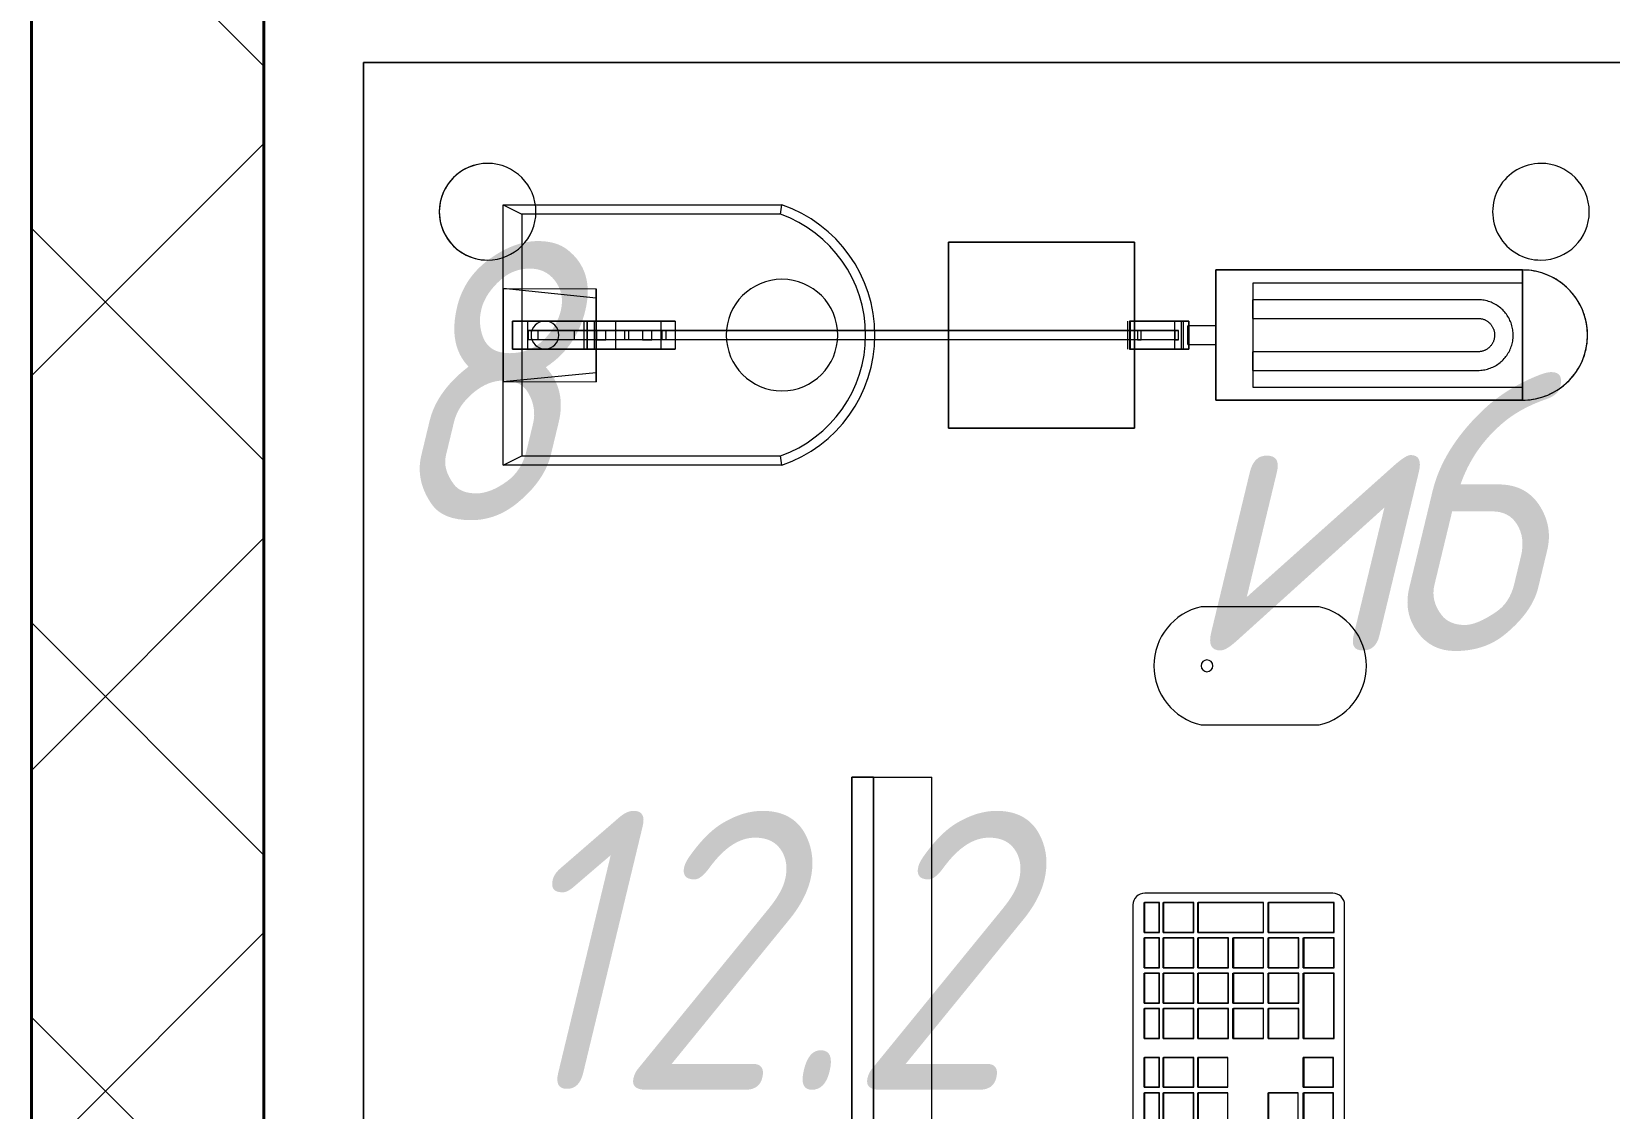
# Model space of a CAD drawing. Header units: millimetres. Extents: x -32954 to 151739, y -65671 to 56243.
# Drawn here: x -7040 to -6191, y -60333 to -59753 of the extents above; entities that cross this region are included whole.
import ezdxf

# ---------------------------------------------------------------- set-up
doc = ezdxf.new("R2010")
doc.units = ezdxf.units.MM
for name, color, linetype, lineweight in [('A-GENM', 7, 'Continuous', 9), ('I-FURN', 7, 'Continuous', 9), ('M-EQPM', 7, 'Continuous', 9), ('M-EQPM-IDEN', 7, 'Continuous', 9), ('Стены разрез', 7, 'Continuous', 40)]:
    doc.layers.add(name, color=color, linetype=linetype, lineweight=lineweight)
doc.styles.add('GOST Common_I', font='GOST_Common Italic.ttf', dxfattribs={"width": 0.9, "height": 150})

# ---------------------------------------------------------------- blocks, each defined once
blk = doc.blocks.new('8_Лампа настольная - 8_Лампа настольная-8000947-О_ТХ_01')
at = {"layer": 'M-EQPM'}
for p, q in [((-100, 70), (50, 70)), ((-100, 70), (-90, 65)), ((-100, -70), (-100, 70)), ((49.15, 65), (50, 70)), ((49.15, 65), (-90, 65)), ((-90, 65), (-90, -65)), ((448.34, 35), (283.34, 35)), ((283.34, -35), (283.34, 35)), ((283.34, 35), (283.34, -35)), ((283.34, 35), (448.34, 35)), ((448.34, 35), (448.34, -35)), ((448.34, 28), (448.34, 35)), ((448.34, 35), (448.34, 0)), ((448.34, 0), (448.34, 35)), ((448.34, 28), (303.34, 28)), ((303.34, 28), (303.34, -28)), ((303.34, 28), (303.34, -28)), ((448.34, -28), (448.34, 28)), ((-100, 15), (-100, 25)), ((-100, 25), (-100, 15)), ((-100, 25), (-50, 24.91)), ((-50, 19.9), (-100, 25)), ((-50, 15.05), (-50, 24.91)), ((-50, 24.91), (-50, 19.9)), ((-50, 19.9), (-50, 15.02)), ((424.34, 19), (303.34, 19)), ((303.34, 9), (303.34, 19)), ((303.34, 19), (303.34, 9)), ((-100, 15), (-100, -15)), ((-100, -15), (-100, 15)), ((-50, -14.84), (-50, 15.05)), ((-50, 15.02), (-50, -15)), ((303.34, 9), (424.34, 9)), ((-95, 7.5), (-86.89, 7.5)), ((-54.98, 7.5), (-95, 7.5)), ((-95, -7.5), (-95, 7.5)), ((-95, 7.5), (-95, -7.5)), ((-86.89, 7.5), (-51.09, 7.5)), ((-86.89, 7.5), (-86.89, -7.5)), ((-86.34, -2.5), (-86.34, 2.5)), ((-86.34, 2.5), (-81.37, 2.5)), ((-49.78, 2.5), (-86.34, 2.5)), ((-81.37, 2.5), (-81.37, -2.5)), ((-81.37, 2.5), (-44.81, 2.5)), ((-61.52, -2.5), (-61.52, 2.5)), ((-61.52, 2.5), (-56.56, 2.5)), ((-24.96, 2.5), (-61.52, 2.5)), ((-56.56, 2.5), (-56.56, -2.5)), ((-56.56, 2.5), (-20, 2.5)), ((-56.5, 7.5), (-56.5, -7.5)), ((-51.09, 7.5), (-54.98, 7.5)), ((-54.98, 7.5), (-54.98, -7.5)), ((-15.04, 7.5), (-54.74, 7.5)), ((-54.74, 7.5), (-39.49, 7.5)), ((-54.74, 7.5), (-54.74, -7.5)), ((-51.09, 7.5), (-51.09, -7.5)), ((-44.81, 2.5), (-49.78, 2.5)), ((-49.78, 2.5), (-49.78, -2.5)), ((-44.81, -2.5), (-44.81, 2.5)), ((-39.49, 7.5), (-7.54, 7.5)), ((-39.49, 7.5), (-39.49, -7.5)), ((-34.48, -2.5), (-34.48, 2.5)), ((-34.48, 2.5), (-32.52, 2.5)), ((241.29, 2.5), (-34.48, 2.5)), ((-32.52, 2.5), (-32.52, -2.5)), ((-32.52, 2.5), (243.26, 2.5)), ((-20, 2.5), (-24.96, 2.5)), ((-24.96, 2.5), (-24.96, -2.5)), ((-20, -2.5), (-20, 2.5)), ((-7.54, 7.5), (-15.04, 7.5)), ((-15.04, -7.5), (-15.04, 7.5)), ((-14.52, -2.5), (-14.52, 2.5)), ((-14.52, 2.5), (-12.55, 2.5)), ((261.38, 2.5), (-14.52, 2.5)), ((-12.55, 2.5), (-12.55, -2.5)), ((-12.55, 2.5), (263.34, 2.5)), ((-7.54, 7.5), (-7.54, -7.5)), ((235.81, 7.5), (235.81, -7.5)), ((261.22, 7.5), (236.91, 7.5)), ((236.91, 7.5), (237.42, 7.5)), ((236.91, 7.5), (236.91, -7.5)), ((237.42, 7.5), (264.8, 7.5)), ((237.42, -7.5), (237.42, 7.5)), ((243.26, 2.5), (241.29, 2.5)), ((241.29, 2.5), (241.29, -2.5)), ((243.26, -2.5), (243.26, 2.5)), ((265.78, 7.5), (261.22, 7.5)), ((261.22, 7.5), (261.22, -7.5)), ((263.34, 2.5), (261.38, 2.5)), ((261.38, 2.5), (261.38, -2.5)), ((263.34, -2.5), (263.34, 2.5)), ((264.8, 7.5), (268.85, 7.5)), ((264.8, 7.5), (264.8, -7.5)), ((268.85, 7.5), (265.78, 7.5)), ((265.78, 7.5), (265.78, -7.5)), ((283.34, 5), (268.34, 5)), ((268.34, -5), (268.34, 5)), ((268.34, 5), (268.34, -5)), ((268.85, -7.5), (268.85, 7.5)), ((268.85, 7.5), (268.85, -7.5)), ((283.34, -5), (283.34, 5)), ((283.34, 5), (283.34, -5)), ((-95, -7.5), (-54.98, -7.5)), ((-86.89, -7.5), (-95, -7.5)), ((-51.09, -7.5), (-86.89, -7.5)), ((-81.37, -2.5), (-86.34, -2.5)), ((-49.78, -2.5), (-86.34, -2.5)), ((-44.81, -2.5), (-81.37, -2.5)), ((-56.56, -2.5), (-61.52, -2.5)), ((-24.96, -2.5), (-61.52, -2.5)), ((-20, -2.5), (-56.56, -2.5)), ((-54.98, -7.5), (-51.09, -7.5)), ((-39.49, -7.5), (-54.74, -7.5)), ((-54.74, -7.5), (-15.04, -7.5)), ((-49.78, -2.5), (-44.81, -2.5)), ((-7.54, -7.5), (-39.49, -7.5)), ((-32.52, -2.5), (-34.48, -2.5)), ((241.29, -2.5), (-34.48, -2.5)), ((243.26, -2.5), (-32.52, -2.5)), ((-24.96, -2.5), (-20, -2.5)), ((-15.04, -7.5), (-7.54, -7.5)), ((-12.55, -2.5), (-14.52, -2.5)), ((261.38, -2.5), (-14.52, -2.5)), ((263.34, -2.5), (-12.55, -2.5)), ((237.42, -7.5), (236.91, -7.5)), ((236.91, -7.5), (261.22, -7.5)), ((264.8, -7.5), (237.42, -7.5)), ((241.29, -2.5), (243.26, -2.5)), ((261.22, -7.5), (265.78, -7.5)), ((261.38, -2.5), (263.34, -2.5)), ((268.85, -7.5), (264.8, -7.5)), ((265.78, -7.5), (268.85, -7.5)), ((268.34, -5), (283.34, -5)), ((448.34, -35), (448.34, 0)), ((448.34, 0), (448.34, -35)), ((-100, -25), (-100, -15)), ((-100, -15), (-100, -25)), ((-50, -25.18), (-50, -14.84)), ((-50, -15), (-50, -20.08)), ((424.34, -9), (303.34, -9)), ((303.34, -9), (303.34, -19)), ((303.34, -19), (303.34, -9)), ((-100, -25), (-50, -20.08)), ((-100, -25), (-50, -25.18)), ((-50, -20.08), (-50, -25.18)), ((303.34, -19), (424.34, -19)), ((303.34, -28), (448.34, -28)), ((448.34, -35), (448.34, -28)), ((283.34, -35), (448.34, -35)), ((448.34, -35), (283.34, -35)), ((-100, -70), (-90, -65)), ((-90, -65), (49.15, -65)), ((50, -70), (49.15, -65)), ((50, -70), (-100, -70))]:
    blk.add_line(p, q, dxfattribs=at)
at = {"layer": 'M-EQPM', "flags": 128}
for points in [[(448.34, -35), (449.74, -34.97), (451.13, -34.89), (452.53, -34.75), (453.91, -34.55), (455.29, -34.3), (456.66, -34), (458.01, -33.64), (459.35, -33.22), (460.67, -32.76), (461.97, -32.24), (463.24, -31.67), (464.5, -31.04), (465.73, -30.37), (466.93, -29.65), (468.1, -28.89), (469.24, -28.07), (470.34, -27.22), (471.41, -26.31), (472.45, -25.37), (473.44, -24.38), (474.4, -23.36), (475.31, -22.3), (476.18, -21.2), (477.01, -20.07), (477.79, -18.91), (478.52, -17.72), (479.2, -16.5), (479.84, -15.25), (480.42, -13.98), (480.96, -12.68), (481.44, -11.37), (481.87, -10.04), (482.24, -8.69), (482.56, -7.32), (482.83, -5.95), (483.04, -4.56), (483.19, -3.17), (483.29, -1.78), (483.33, -0.38), (483.32, 1.02), (483.25, 2.42), (483.13, 3.81), (482.95, 5.2), (482.71, 6.58), (482.42, 7.95), (482.08, 9.31), (481.68, 10.65), (481.22, 11.98), (480.72, 13.28), (480.16, 14.57), (479.55, 15.83), (478.9, 17.06), (478.19, 18.27), (477.43, 19.45), (476.63, 20.6), (475.79, 21.71), (474.9, 22.79), (473.96, 23.84), (472.99, 24.84), (471.98, 25.81), (470.93, 26.73), (469.84, 27.62), (468.72, 28.45), (467.56, 29.25), (466.38, 29.99), (465.17, 30.69), (463.92, 31.34), (462.66, 31.94), (461.37, 32.48), (460.06, 32.98), (458.73, 33.42), (457.39, 33.81), (456.03, 34.14), (454.66, 34.42), (453.28, 34.65), (451.89, 34.82), (450.49, 34.93), (449.09, 34.99), (448.34, 35)], [(424.34, -19), (425.1, -18.98), (425.85, -18.94), (426.61, -18.86), (427.36, -18.76), (428.11, -18.62), (428.85, -18.46), (429.59, -18.26), (430.31, -18.04), (431.03, -17.78), (431.74, -17.5), (432.43, -17.19), (433.11, -16.85), (433.78, -16.49), (434.43, -16.1), (435.06, -15.68), (435.68, -15.24), (436.28, -14.77), (436.86, -14.28), (437.43, -13.77), (437.97, -13.24), (438.48, -12.68), (438.98, -12.11), (439.45, -11.51), (439.9, -10.9), (440.32, -10.27), (440.72, -9.62), (441.09, -8.96), (441.44, -8.28), (441.76, -7.59), (442.05, -6.88), (442.31, -6.17), (442.54, -5.45), (442.74, -4.72), (442.92, -3.98), (443.06, -3.23), (443.17, -2.48), (443.26, -1.72), (443.31, -0.96), (443.34, -0.21), (443.33, 0.55), (443.29, 1.31), (443.22, 2.07), (443.13, 2.82), (443, 3.57), (442.84, 4.32), (442.65, 5.05), (442.44, 5.78), (442.19, 6.5), (441.92, 7.21), (441.61, 7.91), (441.28, 8.59), (440.93, 9.26), (440.54, 9.92), (440.13, 10.56), (439.7, 11.18), (439.24, 11.79), (438.76, 12.37), (438.25, 12.94), (437.72, 13.49), (437.17, 14.01), (436.6, 14.51), (436.01, 14.99), (435.4, 15.45), (434.77, 15.88), (434.13, 16.28), (433.47, 16.66), (432.8, 17.01), (432.11, 17.34), (431.41, 17.63), (430.7, 17.9), (429.98, 18.14), (429.25, 18.35), (428.51, 18.54), (427.77, 18.69), (427.02, 18.81), (426.26, 18.9), (425.51, 18.96), (424.75, 19), (424.34, 19)], [(424.34, 9), (424.7, 8.99), (425.06, 8.97), (425.41, 8.94), (425.77, 8.89), (426.12, 8.82), (426.48, 8.74), (426.82, 8.65), (427.17, 8.54), (427.51, 8.42), (427.84, 8.29), (428.17, 8.14), (428.49, 7.98), (428.81, 7.81), (429.12, 7.63), (429.42, 7.43), (429.71, 7.22), (430, 7), (430.27, 6.77), (430.54, 6.52), (430.79, 6.27), (431.04, 6.01), (431.27, 5.73), (431.5, 5.45), (431.71, 5.16), (431.91, 4.86), (432.1, 4.56), (432.27, 4.24), (432.44, 3.92), (432.59, 3.59), (432.72, 3.26), (432.85, 2.92), (432.96, 2.58), (433.05, 2.23), (433.14, 1.88), (433.21, 1.53), (433.26, 1.17), (433.3, 0.82), (433.32, 0.46), (433.34, 0.1), (433.33, -0.26), (433.31, -0.62), (433.28, -0.98), (433.24, -1.34), (433.18, -1.69), (433.1, -2.04), (433.01, -2.39), (432.91, -2.74), (432.79, -3.08), (432.66, -3.42), (432.52, -3.75), (432.36, -4.07), (432.19, -4.39), (432.01, -4.7), (431.82, -5), (431.61, -5.3), (431.4, -5.58), (431.17, -5.86), (430.93, -6.13), (430.68, -6.39), (430.42, -6.64), (430.15, -6.87), (429.87, -7.1), (429.58, -7.32), (429.28, -7.52), (428.98, -7.71), (428.66, -7.89), (428.34, -8.06), (428.02, -8.21), (427.69, -8.35), (427.35, -8.48), (427.01, -8.59), (426.66, -8.69), (426.31, -8.78), (425.96, -8.85), (425.61, -8.91), (425.25, -8.95), (424.89, -8.98), (424.53, -9), (424.34, -9)]]:
    blk.add_lwpolyline(points, dxfattribs=at)
at = {"layer": 'M-EQPM'}
for centre, radius, start, end in [((26, 0), 74, 288.92464, 71.07536), ((26, 0), 69, 289.60486, 70.39514), ((448.34, 0), 35, 270, 90), ((50, 0), 30, 0, 180), ((-77.5, 0), 7.5, 360, 180), ((-77.5, 0), 7.5, 0, 180), ((-77.5, 0), 7.5, 180, 360), ((-77.5, 0), 7.5, 180, 360), ((50, 0), 30, 180, 360)]:
    blk.add_arc(centre, radius, start, end, dxfattribs=at)
blk = doc.blocks.new('М167_Стол рабочий _ тумба подкатная - Стол рабочий _ тумба 1200 ГКБ-10524823-О_ТХ_01')
at = {"layer": 'I-FURN'}
for p, q in [((600, 350), (-600, 350)), ((-600, 350), (600, 350)), ((600, 350), (600, -350)), ((600, -350), (600, 350))]:
    blk.add_line(p, q, dxfattribs=at)
for centre, start, end in [((519.69, 283.3), 360, 180), ((519.69, 283.3), 0, 180), ((519.69, 283.3), 180, 360), ((519.69, 283.3), 180, 360), ((519.69, -283.3), 360, 180), ((519.69, -283.3), 360, 180), ((519.69, -283.3), 180, 360), ((519.69, -283.3), 180, 360)]:
    blk.add_arc(centre, 26, start, end, dxfattribs=at)
blk = doc.blocks.new('АРМ_Компьютер - ГКБ_АРМ2 _3_2_-10171841-О_ТХ_01')
at = {"layer": 'A-GENM'}
for p, q in [((215.76, -218.66), (-215.83, -218.66)), ((222.11, -326.18), (222.11, -225.01)), ((312.62, -255.33), (312.62, -318.83)), ((376.12, -318.83), (376.12, -255.33)), ((-215.83, -332.53), (215.76, -332.53))]:
    blk.add_line(p, q, dxfattribs=at)
for centre, radius, start, end in [((215.76, -225.01), 6.35, 360, 90), ((344.37, -262.48), 32.54, 12.68038, 167.31962), ((344.37, -311.69), 32.54, 192.68038, 347.31962), ((215.76, -326.18), 6.35, 270, 360)]:
    blk.add_arc(centre, radius, start, end, dxfattribs=at)
at = {"layer": 'M-EQPM'}
for p, q in [((284.46, -67.38), (-284.46, -67.38)), ((-284.46, -67.38), (284.46, -67.38)), ((-284.46, -67.38), (284.46, -67.38)), ((284.46, -67.38), (284.46, -110.56)), ((284.46, -79.06), (284.46, -67.38)), ((284.46, -67.38), (284.46, -78.3)), ((284.46, -79.06), (-284.46, -79.06)), ((-284.46, -79.06), (284.46, -79.06)), ((284.46, -78.3), (284.46, -79.06)), ((-284.46, -110.56), (284.46, -110.56)), ((98.67, -224.65), (114.67, -224.65)), ((114.67, -224.93), (98.67, -224.93)), ((114.67, -224.65), (114.67, -232.63)), ((114.67, -224.65), (114.67, -224.93)), ((114.67, -232.91), (114.67, -224.93)), ((117.67, -232.63), (117.67, -224.65)), ((117.67, -224.65), (133.67, -224.65)), ((117.67, -224.65), (117.67, -224.93)), ((133.67, -224.93), (117.67, -224.93)), ((117.67, -224.93), (117.67, -232.91)), ((133.67, -224.65), (133.67, -232.63)), ((133.67, -224.65), (133.67, -224.93)), ((133.67, -232.91), (133.67, -224.93)), ((144, -232.63), (144, -224.65)), ((144, -224.65), (160, -224.65)), ((144, -224.65), (144, -224.93)), ((160, -224.93), (144, -224.93)), ((144, -224.93), (144, -232.91)), ((160, -224.65), (160, -232.63)), ((160, -224.65), (160, -224.93)), ((160, -232.91), (160, -224.93)), ((163, -232.63), (163, -224.65)), ((163, -224.65), (179, -224.65)), ((163, -224.65), (163, -224.93)), ((179, -224.93), (163, -224.93)), ((163, -224.93), (163, -232.91)), ((179, -224.65), (179, -232.63)), ((179, -224.65), (179, -224.93)), ((179, -232.91), (179, -224.93)), ((182, -232.63), (182, -224.65)), ((182, -224.65), (198, -224.65)), ((182, -224.65), (182, -224.93)), ((198, -224.93), (182, -224.93)), ((182, -224.93), (182, -232.91)), ((198, -224.65), (198, -232.63)), ((198, -224.65), (198, -224.93)), ((198, -232.91), (198, -224.93)), ((201, -232.63), (201, -224.65)), ((201, -224.65), (217, -224.65)), ((201, -224.65), (201, -224.93)), ((217, -224.93), (201, -224.93)), ((201, -224.93), (201, -232.91)), ((217, -224.65), (217, -232.63)), ((217, -224.65), (217, -224.93)), ((217, -232.91), (217, -224.93)), ((114.67, -232.63), (98.67, -232.63)), ((98.67, -232.91), (114.67, -232.91)), ((98.67, -234.89), (114.67, -234.89)), ((114.67, -235.16), (98.67, -235.16)), ((114.67, -232.91), (114.67, -232.63)), ((114.67, -234.89), (114.67, -251.13)), ((114.67, -234.89), (114.67, -235.16)), ((114.67, -251.4), (114.67, -235.16)), ((133.67, -232.63), (117.67, -232.63)), ((117.67, -232.63), (117.67, -232.91)), ((117.67, -232.91), (133.67, -232.91)), ((117.67, -251.13), (117.67, -234.89)), ((117.67, -234.89), (133.67, -234.89)), ((117.67, -234.89), (117.67, -235.16)), ((133.67, -235.16), (117.67, -235.16)), ((117.67, -235.16), (117.67, -251.4)), ((133.67, -232.91), (133.67, -232.63)), ((133.67, -234.89), (133.67, -251.13)), ((133.67, -234.89), (133.67, -235.16)), ((133.67, -251.4), (133.67, -235.16)), ((160, -232.63), (144, -232.63)), ((144, -232.63), (144, -232.91)), ((144, -232.91), (160, -232.91)), ((144, -251.13), (144, -234.89)), ((144, -234.89), (160, -234.89)), ((144, -234.89), (144, -235.16)), ((160, -235.16), (144, -235.16)), ((144, -235.16), (144, -251.4)), ((160, -232.91), (160, -232.63)), ((160, -234.89), (160, -251.13)), ((160, -234.89), (160, -235.16)), ((160, -251.4), (160, -235.16)), ((179, -232.63), (163, -232.63)), ((163, -232.63), (163, -232.91)), ((163, -232.91), (179, -232.91)), ((163, -251.13), (163, -234.89)), ((163, -234.89), (179, -234.89)), ((163, -234.89), (163, -235.16)), ((179, -235.16), (163, -235.16)), ((163, -235.16), (163, -251.4)), ((179, -232.91), (179, -232.63)), ((179, -234.89), (179, -251.13)), ((179, -234.89), (179, -235.16)), ((179, -251.4), (179, -235.16)), ((198, -232.63), (182, -232.63)), ((182, -232.63), (182, -232.91)), ((182, -232.91), (198, -232.91)), ((182, -251.13), (182, -234.89)), ((182, -234.89), (198, -234.89)), ((182, -234.89), (182, -235.16)), ((198, -235.16), (182, -235.16)), ((182, -235.16), (182, -251.4)), ((198, -232.91), (198, -232.63)), ((198, -234.89), (198, -251.13)), ((198, -234.89), (198, -235.16)), ((198, -251.4), (198, -235.16)), ((217, -232.63), (201, -232.63)), ((201, -232.63), (201, -232.91)), ((201, -232.91), (217, -232.91)), ((201, -251.13), (201, -234.89)), ((201, -234.89), (217, -234.89)), ((201, -234.89), (201, -235.16)), ((217, -235.16), (201, -235.16)), ((201, -235.16), (201, -251.4)), ((217, -232.91), (217, -232.63)), ((217, -234.89), (217, -251.13)), ((217, -234.89), (217, -235.16)), ((217, -251.4), (217, -235.16)), ((114.67, -251.13), (98.67, -251.13)), ((98.67, -251.4), (114.67, -251.4)), ((98.67, -253.54), (114.67, -253.54)), ((114.67, -253.82), (98.67, -253.82)), ((114.67, -251.13), (114.67, -251.4)), ((114.67, -253.54), (114.67, -269.48)), ((114.67, -253.54), (114.67, -253.82)), ((114.67, -269.75), (114.67, -253.82)), ((133.67, -251.13), (117.67, -251.13)), ((117.67, -251.4), (117.67, -251.13)), ((117.67, -251.4), (133.67, -251.4)), ((117.67, -269.48), (117.67, -253.54)), ((117.67, -253.54), (133.67, -253.54)), ((117.67, -253.54), (117.67, -253.82)), ((133.67, -253.82), (117.67, -253.82)), ((117.67, -253.82), (117.67, -269.75)), ((133.67, -251.13), (133.67, -251.4)), ((133.67, -253.54), (133.67, -269.48)), ((133.67, -253.82), (133.67, -253.54)), ((133.67, -269.75), (133.67, -253.82)), ((160, -251.13), (144, -251.13)), ((144, -251.4), (144, -251.13)), ((144, -251.4), (160, -251.4)), ((144, -269.78), (144, -253.54)), ((144, -253.54), (160, -253.54)), ((144, -253.54), (144, -253.82)), ((160, -253.82), (144, -253.82)), ((144, -253.82), (144, -270.05)), ((160, -251.13), (160, -251.4)), ((160, -253.54), (160, -269.78)), ((160, -253.54), (160, -253.82)), ((160, -270.05), (160, -253.82)), ((179, -251.13), (163, -251.13)), ((163, -251.4), (163, -251.13)), ((163, -251.4), (179, -251.4)), ((163, -269.78), (163, -253.54)), ((163, -253.54), (179, -253.54)), ((163, -253.54), (163, -253.82)), ((179, -253.82), (163, -253.82)), ((163, -253.82), (163, -270.05)), ((179, -251.13), (179, -251.4)), ((179, -253.54), (179, -269.78)), ((179, -253.54), (179, -253.82)), ((179, -270.05), (179, -253.82)), ((198, -251.13), (182, -251.13)), ((182, -251.4), (182, -251.13)), ((182, -251.4), (198, -251.4)), ((182, -269.78), (182, -253.54)), ((182, -253.54), (198, -253.54)), ((182, -253.54), (182, -253.82)), ((198, -253.82), (182, -253.82)), ((182, -253.82), (182, -270.05)), ((198, -251.13), (198, -251.4)), ((198, -253.54), (198, -269.78)), ((198, -253.54), (198, -253.82)), ((198, -270.05), (198, -253.82)), ((217, -251.13), (201, -251.13)), ((201, -251.4), (201, -251.13)), ((201, -251.4), (217, -251.4)), ((201, -288.7), (201, -253.54)), ((201, -253.54), (217, -253.54)), ((201, -253.54), (201, -253.82)), ((217, -253.82), (201, -253.82)), ((201, -253.82), (201, -288.98)), ((217, -251.13), (217, -251.4)), ((217, -253.54), (217, -288.7)), ((217, -253.54), (217, -253.82)), ((217, -288.98), (217, -253.82)), ((114.67, -269.48), (98.67, -269.48)), ((98.67, -269.75), (114.67, -269.75)), ((114.67, -269.48), (114.67, -269.75)), ((133.67, -269.48), (117.67, -269.48)), ((117.67, -269.48), (117.67, -269.75)), ((117.67, -269.75), (133.67, -269.75)), ((133.67, -269.48), (133.67, -269.75)), ((160, -269.78), (144, -269.78)), ((144, -270.05), (144, -269.78)), ((144, -270.05), (160, -270.05)), ((160, -269.78), (160, -270.05)), ((179, -269.78), (163, -269.78)), ((163, -270.05), (163, -269.78)), ((163, -270.05), (179, -270.05)), ((179, -269.78), (179, -270.05)), ((198, -269.78), (182, -269.78)), ((182, -270.05), (182, -269.78)), ((182, -270.05), (198, -270.05)), ((198, -269.78), (198, -270.05)), ((144, -288.7), (144, -272.47)), ((144, -272.47), (160, -272.47)), ((144, -272.47), (144, -272.74)), ((160, -272.74), (144, -272.74)), ((144, -272.74), (144, -288.98)), ((160, -272.47), (160, -288.7)), ((160, -272.47), (160, -272.74)), ((160, -288.98), (160, -272.74)), ((163, -288.7), (163, -272.47)), ((163, -272.47), (179, -272.47)), ((163, -272.47), (163, -272.74)), ((179, -272.74), (163, -272.74)), ((163, -272.74), (163, -288.98)), ((179, -272.47), (179, -288.7)), ((179, -272.47), (179, -272.74)), ((179, -288.98), (179, -272.74)), ((182, -288.7), (182, -272.47)), ((182, -272.47), (198, -272.47)), ((182, -272.47), (182, -272.74)), ((198, -272.74), (182, -272.74)), ((182, -272.74), (182, -288.98)), ((198, -272.47), (198, -288.7)), ((198, -272.47), (198, -272.74)), ((198, -288.98), (198, -272.74)), ((98.67, -291.39), (114.67, -291.39)), ((114.67, -291.67), (98.67, -291.67)), ((114.67, -291.39), (114.67, -307.33)), ((114.67, -291.39), (114.67, -291.67)), ((114.67, -307.61), (114.67, -291.67)), ((160, -288.7), (144, -288.7)), ((144, -288.98), (144, -288.7)), ((144, -288.98), (160, -288.98)), ((144, -307.63), (144, -291.39)), ((144, -291.39), (160, -291.39)), ((144, -291.39), (144, -291.67)), ((160, -291.67), (144, -291.67)), ((144, -291.67), (144, -307.91)), ((160, -288.7), (160, -288.98)), ((160, -291.39), (160, -307.63)), ((160, -291.39), (160, -291.67)), ((160, -307.91), (160, -291.67)), ((179, -288.7), (163, -288.7)), ((163, -288.98), (163, -288.7)), ((163, -288.98), (179, -288.98)), ((163, -307.63), (163, -291.39)), ((163, -291.39), (179, -291.39)), ((163, -291.39), (163, -291.67)), ((179, -291.67), (163, -291.67)), ((163, -291.67), (163, -307.91)), ((179, -288.7), (179, -288.98)), ((179, -291.39), (179, -307.63)), ((179, -291.39), (179, -291.67)), ((179, -307.91), (179, -291.67)), ((198, -288.7), (182, -288.7)), ((182, -288.98), (182, -288.7)), ((182, -288.98), (198, -288.98)), ((182, -307.63), (182, -291.39)), ((182, -291.39), (198, -291.39)), ((182, -291.39), (182, -291.67)), ((198, -291.67), (182, -291.67)), ((182, -291.67), (182, -307.91)), ((198, -288.7), (198, -288.98)), ((198, -291.39), (198, -307.63)), ((198, -291.39), (198, -291.67)), ((198, -307.91), (198, -291.67)), ((217, -288.7), (201, -288.7)), ((201, -288.98), (201, -288.7)), ((201, -288.98), (217, -288.98)), ((201, -326.56), (201, -291.39)), ((201, -291.39), (217, -291.39)), ((201, -291.39), (201, -291.67)), ((217, -291.67), (201, -291.67)), ((201, -291.67), (201, -326.84)), ((217, -288.7), (217, -288.98)), ((217, -291.39), (217, -326.56)), ((217, -291.39), (217, -291.67)), ((217, -326.84), (217, -291.67)), ((114.67, -307.33), (98.67, -307.33)), ((98.67, -307.61), (114.67, -307.61)), ((98.67, -310.32), (114.67, -310.32)), ((114.67, -310.6), (98.67, -310.6)), ((114.67, -307.33), (114.67, -307.61)), ((114.67, -310.32), (114.67, -326.26)), ((114.67, -310.32), (114.67, -310.6)), ((114.67, -326.54), (114.67, -310.6)), ((117.67, -326.26), (117.67, -310.32)), ((117.67, -310.32), (133.67, -310.32)), ((117.67, -310.32), (117.67, -310.6)), ((133.67, -310.6), (117.67, -310.6)), ((117.67, -310.6), (117.67, -326.54)), ((133.67, -310.32), (133.67, -326.26)), ((133.67, -310.6), (133.67, -310.32)), ((133.67, -326.54), (133.67, -310.6)), ((160, -307.63), (144, -307.63)), ((144, -307.91), (144, -307.63)), ((144, -307.91), (160, -307.91)), ((144, -326.56), (144, -310.32)), ((144, -310.32), (179, -310.32)), ((144, -310.32), (144, -310.6)), ((179, -310.6), (144, -310.6)), ((144, -310.6), (144, -326.84)), ((160, -307.63), (160, -307.91)), ((179, -307.63), (163, -307.63)), ((163, -307.91), (163, -307.63)), ((163, -307.91), (179, -307.91)), ((179, -307.63), (179, -307.91)), ((179, -310.32), (179, -326.56)), ((179, -310.32), (179, -310.6)), ((179, -326.84), (179, -310.6)), ((198, -307.63), (182, -307.63)), ((182, -307.91), (182, -307.63)), ((182, -307.91), (198, -307.91)), ((182, -326.56), (182, -310.32)), ((182, -310.32), (198, -310.32)), ((182, -310.32), (182, -310.6)), ((198, -310.6), (182, -310.6)), ((182, -310.6), (182, -326.84)), ((198, -307.63), (198, -307.91)), ((198, -310.32), (198, -326.56)), ((198, -310.32), (198, -310.6)), ((198, -326.84), (198, -310.6)), ((114.67, -326.26), (98.67, -326.26)), ((98.67, -326.54), (114.67, -326.54)), ((114.67, -326.26), (114.67, -326.54)), ((133.67, -326.26), (117.67, -326.26)), ((117.67, -326.26), (117.67, -326.54)), ((117.67, -326.54), (133.67, -326.54)), ((133.67, -326.26), (133.67, -326.54)), ((179, -326.56), (144, -326.56)), ((144, -326.84), (144, -326.56)), ((144, -326.84), (179, -326.84)), ((179, -326.56), (179, -326.84)), ((198, -326.56), (182, -326.56)), ((182, -326.84), (182, -326.56)), ((182, -326.84), (198, -326.84)), ((198, -326.56), (198, -326.84)), ((217, -326.56), (201, -326.56)), ((201, -326.84), (201, -326.56)), ((201, -326.84), (217, -326.84)), ((217, -326.56), (217, -326.84))]:
    blk.add_line(p, q, dxfattribs=at)
for start, end in [(0, 180), (0, 180), (180, 0), (180, 0)]:
    blk.add_arc((344.37, -258.49), 3.16, start, end, dxfattribs=at)
blk = doc.blocks.new('б_п_Универсальный элемент - Телефон-9240925-О_ТХ_01')
at = {"layer": 'M-EQPM'}
for p, q in [((50, 50), (-50, 50)), ((-50, 50), (-50, -50)), ((-50, -50), (-50, 50)), ((-50, 50), (50, 50)), ((50, -50), (50, 50)), ((50, 50), (50, -50)), ((-50, -50), (50, -50)), ((50, -50), (-50, -50))]:
    blk.add_line(p, q, dxfattribs=at)

msp = doc.modelspace()

# ---------------------------------------------------------------- hatches: boundary and pattern name
at = {"layer": 'Стены разрез', "lineweight": 9}
h = msp.add_hatch(dxfattribs=at)
h.set_pattern_fill('FP_1', color=256, style=0, pattern_type=2)
h.set_pattern_definition([(45, (-1e-11, -50353.12), (-106.066, 106.066), []), (135, (-1e-11, -50353.12), (-106.066, -106.066), [])])
h.paths.add_polyline_path([(-6915, -62248.12), (-6915, -59098.12), (-7040, -59098.12), (-7040, -62248.12)])

# ---------------------------------------------------------------- linework, layer by layer
at = {"layer": 'Стены разрез'}
for p, q in [((-7040, -59098.12), (-7040, -62228.12)), ((-6915, -62228.12), (-6915, -59098.12))]:
    msp.add_line(p, q, dxfattribs=at)

# ---------------------------------------------------------------- block references
at = {"layer": 'I-FURN', "rotation": 89.99999999999928}
msp.add_blockref('М167_Стол рабочий _ тумба подкатная - Стол рабочий _ тумба 1200 ГКБ-10524823-О_ТХ_01', (-6511.37, -60370.09), dxfattribs=at)
at = {"layer": 'M-EQPM'}
msp.add_blockref('8_Лампа настольная - 8_Лампа настольная-8000947-О_ТХ_01', (-6686.33, -59916.72), dxfattribs=at)
for name, p, rotation in [('б_п_Универсальный элемент - Телефон-9240925-О_ТХ_01', (-6496.73, -59916.72), 269.9999999999999), ('АРМ_Компьютер - ГКБ_АРМ2 _3_2_-10171841-О_ТХ_01', (-6666.21, -60438.96), 89.99999999999928)]:
    msp.add_blockref(name, p, dxfattribs=dict(at, rotation=rotation))

# ---------------------------------------------------------------- texts
at = {"layer": 'M-EQPM-IDEN', "char_height": 150, "attachment_point": 1, "style": 'GOST Common_I'}
for s, insert, width in [('\\fGOST Common|b0|i1|c204|p34|;\\W.9;8', (-6852.66, -59866.66), 122.6582), ('\\fGOST Common|b0|i1|c204|p34|;\\W.9;6', (-6319.08, -59936.64), 122.6582), ('\\fGOST Common|b0|i1|c204|p34|;\\W.9;и', (-6420.29, -59936.64), 122.6582), ('12.2', (-6791.49, -60172.6), 382.4049)]:
    msp.add_mtext(s, dxfattribs=dict(at, insert=insert, width=width))

doc.saveas('drawing.dxf')
